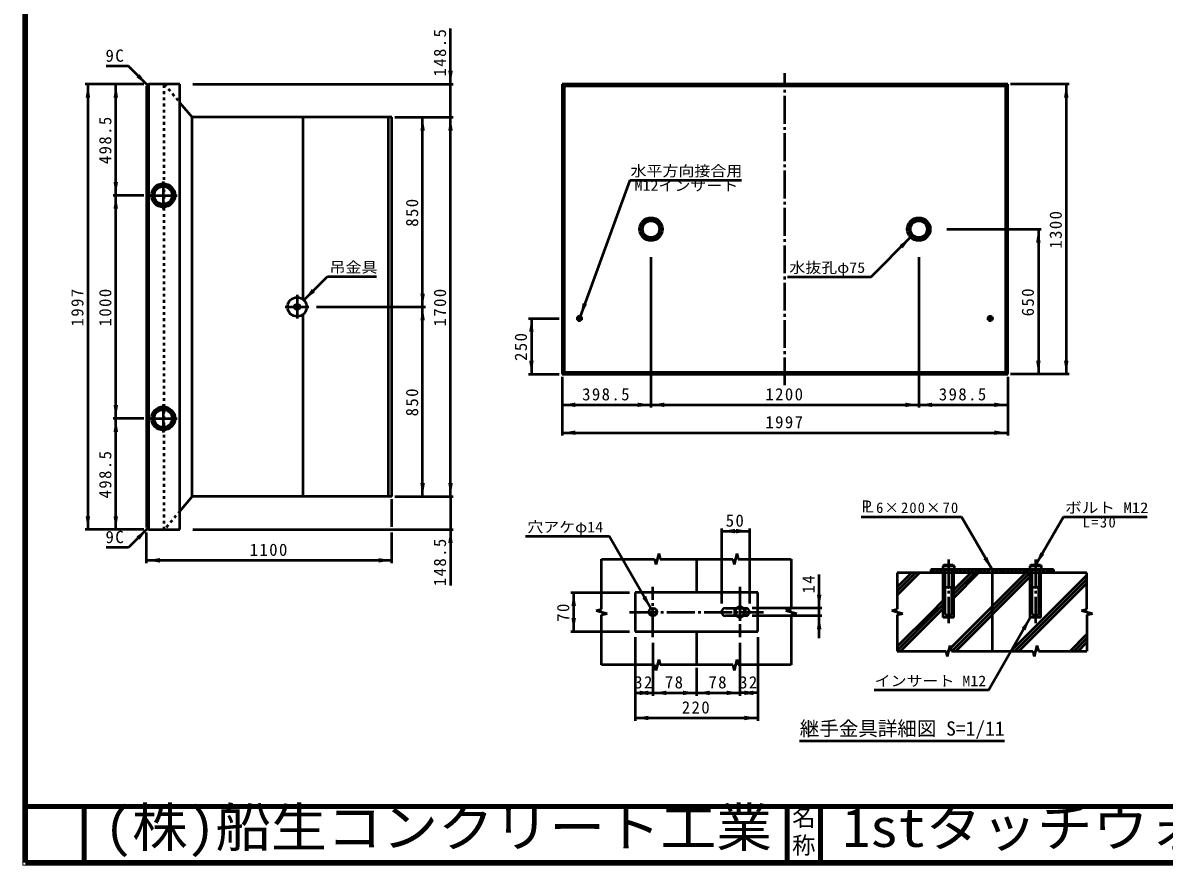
# Model space of a CAD drawing. Units: millimetres, scale not verified, with parts at other scales. Extents: x 100 to 4105, y 100 to 2870.
# Drawn here: x 100 to 2146, y 100 to 1610 of the extents above; entities that cross this region are included whole.
import ezdxf
from ezdxf.enums import TextEntityAlignment as Align

# ---------------------------------------------------------------- set-up
doc = ezdxf.new("R2010")
doc.units = ezdxf.units.MM
doc.header["$LTSCALE"] = 5
for name, pattern in [('USER1', [8, 4, -4]), ('USER2', [13.4, 10, -1.2, 1, -1.2]), ('USER3', [2.2, 1, -1.2])]:
    doc.linetypes.add(name, pattern=pattern)
doc.layers.add('V-nasSTD', color=7, linetype='Continuous', lineweight=50)
doc.styles.add('ＭＳ ゴシック', font='')
doc.styles.get('ＭＳ ゴシック').set_extended_font_data('MS Gothic')

msp = doc.modelspace()

# ---------------------------------------------------------------- hatches: boundary and pattern name
at = {"layer": 'V-nasSTD'}
for points in [[(306.488, 1515.578), (309.316, 1518.407), (323.459, 1498.608), (303.66, 1512.75)], [(866.659, 1524.408), (870.659, 1524.408), (866.659, 1500.408), (862.659, 1524.408)], [(216.659, 1476.408), (212.659, 1476.408), (216.659, 1500.408), (220.659, 1476.408)], [(266.659, 1476.408), (262.659, 1476.408), (266.659, 1500.408), (270.659, 1476.408)], [(1970.459, 1476.408), (1966.459, 1476.408), (1970.459, 1500.408), (1974.459, 1476.408)], [(816.659, 1417.008), (812.659, 1417.008), (816.659, 1441.008), (820.659, 1417.008)], [(866.659, 1417.008), (862.659, 1417.008), (866.659, 1441.008), (870.659, 1417.008)], [(266.659, 1325.008), (270.659, 1325.008), (266.659, 1301.008), (262.659, 1325.008)], [(266.659, 1277.008), (262.659, 1277.008), (266.659, 1301.008), (270.659, 1277.008)], [(1920.459, 1216.408), (1916.459, 1216.408), (1920.459, 1240.408), (1924.459, 1216.408)], [(1674.522, 1208.871), (1671.693, 1211.699), (1691.492, 1225.842), (1677.35, 1206.043)], [(620.791, 1130.141), (623.62, 1127.312), (603.821, 1113.17), (617.963, 1132.969)], [(816.659, 1125.008), (820.659, 1125.008), (816.659, 1101.008), (812.659, 1125.008)], [(1107.367, 1106.531), (1111.126, 1105.163), (1099.158, 1083.979), (1103.608, 1107.899)], [(816.659, 1077.008), (812.659, 1077.008), (816.659, 1101.008), (820.659, 1077.008)], [(1011.659, 1056.408), (1015.659, 1056.408), (1011.659, 1080.408), (1007.659, 1056.408)], [(1011.659, 1004.408), (1007.659, 1004.408), (1011.659, 980.408), (1015.659, 1004.408)], [(1920.459, 1004.408), (1924.459, 1004.408), (1920.459, 980.408), (1916.459, 1004.408)], [(1970.459, 1004.408), (1974.459, 1004.408), (1970.459, 980.408), (1966.459, 1004.408)], [(266.659, 925.008), (270.659, 925.008), (266.659, 901.008), (262.659, 925.008)], [(1090.659, 925.408), (1090.659, 921.408), (1066.659, 925.408), (1090.659, 929.408)], [(1202.059, 925.408), (1202.059, 929.408), (1226.059, 925.408), (1202.059, 921.408)], [(1250.059, 925.408), (1250.059, 921.408), (1226.059, 925.408), (1250.059, 929.408)], [(1682.059, 925.408), (1682.059, 929.408), (1706.059, 925.408), (1682.059, 921.408)], [(1730.059, 925.408), (1730.059, 921.408), (1706.059, 925.408), (1730.059, 929.408)], [(1841.459, 925.408), (1841.459, 929.408), (1865.459, 925.408), (1841.459, 921.408)], [(266.659, 877.008), (262.659, 877.008), (266.659, 901.008), (270.659, 877.008)], [(1090.659, 875.408), (1090.659, 871.408), (1066.659, 875.408), (1090.659, 879.408)], [(1841.459, 875.408), (1841.459, 879.408), (1865.459, 875.408), (1841.459, 871.408)], [(816.659, 785.008), (820.659, 785.008), (816.659, 761.008), (812.659, 785.008)], [(866.659, 785.008), (870.659, 785.008), (866.659, 761.008), (862.659, 785.008)], [(216.659, 725.608), (220.659, 725.608), (216.659, 701.608), (212.659, 725.608)], [(266.659, 725.608), (270.659, 725.608), (266.659, 701.608), (262.659, 725.608)], [(306.488, 686.437), (309.316, 683.609), (323.459, 703.408), (303.66, 689.266)], [(866.659, 677.608), (862.659, 677.608), (866.659, 701.608), (870.659, 677.608)], [(1376.492, 698.944), (1376.492, 694.944), (1352.492, 698.944), (1376.492, 702.944)], [(1378.492, 698.944), (1378.492, 702.944), (1402.492, 698.944), (1378.492, 694.944)], [(1927.492, 658.729), (1930.956, 656.729), (1915.492, 637.944), (1924.028, 660.729)], [(345.659, 646.608), (345.659, 642.608), (321.659, 646.608), (345.659, 650.608)], [(737.659, 646.608), (737.659, 650.608), (761.659, 646.608), (737.659, 642.608)], [(1825.492, 650.729), (1828.956, 652.729), (1837.492, 629.944), (1822.028, 648.729)], [(1087.492, 564.944), (1083.492, 564.944), (1087.492, 588.944), (1091.492, 564.944)], [(1213.992, 580.791), (1217.456, 582.791), (1225.992, 560.007), (1210.528, 578.791)], [(1527.492, 584.944), (1531.492, 584.944), (1527.492, 560.944), (1523.492, 584.944)], [(1087.492, 542.944), (1091.492, 542.944), (1087.492, 518.944), (1083.492, 542.944)], [(1527.492, 522.944), (1523.492, 522.944), (1527.492, 546.944), (1531.492, 522.944)], [(1893.992, 523.16), (1897.456, 521.16), (1905.992, 543.944), (1890.528, 525.16)], [(1221.492, 408.944), (1221.492, 404.944), (1197.492, 408.944), (1221.492, 412.944)], [(1205.492, 408.944), (1205.492, 412.944), (1229.492, 408.944), (1205.492, 404.944)], [(1253.492, 408.944), (1253.492, 404.944), (1229.492, 408.944), (1253.492, 412.944)], [(1283.492, 408.944), (1283.492, 412.944), (1307.492, 408.944), (1283.492, 404.944)], [(1331.492, 408.944), (1331.492, 404.944), (1307.492, 408.944), (1331.492, 412.944)], [(1361.492, 408.944), (1361.492, 412.944), (1385.492, 408.944), (1361.492, 404.944)], [(1409.492, 408.944), (1409.492, 404.944), (1385.492, 408.944), (1409.492, 412.944)], [(1393.492, 408.944), (1393.492, 412.944), (1417.492, 408.944), (1393.492, 404.944)], [(1221.492, 363.944), (1221.492, 359.944), (1197.492, 363.944), (1221.492, 367.944)], [(1393.492, 363.944), (1393.492, 367.944), (1417.492, 363.944), (1393.492, 359.944)]]:
    msp.add_hatch(color=256, dxfattribs=at).paths.add_polyline_path(points)

# ---------------------------------------------------------------- linework, layer by layer
at = {"layer": 'V-nasSTD', "lineweight": 100}
for p, q in [((105, 2865), (105, 105)), ((105, 205), (4100, 205)), ((210, 205), (210, 105)), ((1470, 205), (1470, 105)), ((1530, 205), (1530, 105)), ((105, 105), (4100, 105))]:
    msp.add_line(p, q, dxfattribs=at)
at = {"layer": 'V-nasSTD'}
for p, q in [((866.659, 1500.408), (866.659, 1600.408)), ((289.517, 1532.549), (249.517, 1532.549)), ((323.459, 1498.608), (289.517, 1532.549)), ((316.659, 1500.408), (211.659, 1500.408)), ((216.659, 1500.408), (216.659, 701.608)), ((266.659, 1301.008), (266.659, 1500.408)), ((325.259, 1500.408), (321.659, 1496.808)), ((321.659, 1496.808), (321.659, 705.208)), ((325.259, 1500.408), (325.259, 701.608)), ((381.659, 1500.408), (325.259, 1500.408)), ((381.659, 701.608), (381.659, 1500.408)), ((404.659, 1500.408), (871.659, 1500.408)), ((866.659, 1441.008), (866.659, 1500.408)), ((1066.659, 1500.408), (1066.659, 980.408)), ((1865.459, 1500.408), (1066.659, 1500.408)), ((1066.659, 1500.408), (1070.259, 1496.808)), ((1070.259, 1496.808), (1070.259, 984.008)), ((1861.859, 1496.808), (1070.259, 1496.808)), ((1861.859, 1496.808), (1865.459, 1500.408)), ((1861.859, 984.008), (1861.859, 1496.808)), ((1865.459, 980.408), (1865.459, 1500.408)), ((1975.459, 1500.408), (1870.459, 1500.408)), ((1970.459, 1500.408), (1970.459, 980.408)), ((381.659, 1467.187), (403.723, 1441.008)), ((761.659, 1441.008), (403.723, 1441.008)), ((403.723, 761.008), (403.723, 1441.008)), ((601.659, 1441.008), (601.659, 1115.002)), ((755.659, 761.008), (755.659, 1441.008)), ((761.659, 761.008), (761.659, 1441.008)), ((766.659, 1441.008), (871.659, 1441.008)), ((816.659, 1101.008), (816.659, 1441.008)), ((866.659, 761.008), (866.659, 1441.008)), ((1188.084, 1328.299), (1099.158, 1083.979)), ((1188.084, 1328.299), (1388.084, 1328.299)), ((316.659, 1301.008), (261.659, 1301.008)), ((266.659, 901.008), (266.659, 1301.008)), ((1756.459, 1240.408), (1925.459, 1240.408)), ((1920.459, 1240.408), (1920.459, 980.408)), ((1620.782, 1155.131), (1691.492, 1225.842)), ((1226.059, 1190.408), (1226.059, 920.408)), ((1706.059, 1190.408), (1706.059, 920.408)), ((603.821, 1113.17), (646.247, 1155.597)), ((646.247, 1155.597), (734.247, 1155.597)), ((1470.782, 1155.131), (1620.782, 1155.131)), ((601.659, 1087.014), (601.659, 761.008)), ((626.659, 1101.008), (821.659, 1101.008)), ((816.659, 761.008), (816.659, 1101.008)), ((1006.659, 1080.408), (1061.659, 1080.408)), ((1011.659, 1080.408), (1011.659, 980.408)), ((1070.259, 984.008), (1066.659, 980.408)), ((1070.259, 984.008), (1861.859, 984.008)), ((1861.859, 984.008), (1865.459, 980.408)), ((1006.659, 980.408), (1061.659, 980.408)), ((1066.659, 980.408), (1865.459, 980.408)), ((1066.659, 975.408), (1066.659, 870.408)), ((1865.459, 975.408), (1865.459, 870.408)), ((1975.459, 980.408), (1870.459, 980.408)), ((1066.659, 925.408), (1226.059, 925.408)), ((1226.059, 925.408), (1706.059, 925.408)), ((1706.059, 925.408), (1865.459, 925.408)), ((316.659, 901.008), (261.659, 901.008)), ((266.659, 701.608), (266.659, 901.008)), ((1066.659, 875.408), (1865.459, 875.408)), ((403.723, 761.008), (381.659, 734.829)), ((761.659, 761.008), (403.723, 761.008)), ((766.659, 761.008), (871.659, 761.008)), ((866.659, 761.008), (866.659, 701.608)), ((761.659, 706.608), (761.659, 756.008)), ((1602.873, 724.547), (1782.873, 724.547)), ((1782.873, 724.547), (1837.492, 629.944)), ((1965.492, 724.547), (1915.492, 637.944)), ((1965.492, 724.547), (2115.492, 724.547)), ((316.659, 701.608), (211.659, 701.608)), ((323.459, 703.408), (289.517, 669.467)), ((321.659, 705.208), (325.259, 701.608)), ((321.659, 641.608), (321.659, 696.608)), ((325.259, 701.608), (381.659, 701.608)), ((404.659, 701.608), (871.659, 701.608)), ((761.659, 641.608), (761.659, 696.608)), ((866.659, 701.608), (866.659, 601.608)), ((1352.492, 703.944), (1352.492, 568.944)), ((1352.492, 698.944), (1402.492, 698.944)), ((1402.492, 703.944), (1402.492, 568.944)), ((1000.992, 689.91), (1150.992, 689.91)), ((1225.992, 560.007), (1150.992, 689.91)), ((289.517, 669.467), (249.517, 669.467)), ((1239.992, 658.944), (1234.992, 638.944)), ((1239.992, 658.944), (1242.492, 648.944)), ((1379.992, 658.944), (1374.992, 638.944)), ((1379.992, 658.944), (1382.492, 648.944)), ((761.659, 646.608), (321.659, 646.608)), ((1137.492, 648.944), (1232.492, 648.944)), ((1137.492, 558.944), (1137.492, 648.944)), ((1232.492, 648.944), (1234.992, 638.944)), ((1242.492, 648.944), (1372.492, 648.944)), ((1307.492, 648.944), (1307.492, 588.944)), ((1372.492, 648.944), (1374.992, 638.944)), ((1382.492, 648.944), (1477.492, 648.944)), ((1477.492, 648.944), (1477.492, 558.944)), ((1750.992, 637.944), (1748.992, 635.944)), ((1748.992, 635.944), (1748.992, 629.944)), ((1769.992, 635.944), (1748.992, 635.944)), ((1767.992, 637.944), (1750.992, 637.944)), ((1767.992, 637.944), (1769.992, 635.944)), ((1769.992, 629.944), (1769.992, 635.944)), ((1906.992, 637.944), (1904.992, 635.944)), ((1904.992, 635.944), (1904.992, 629.944)), ((1925.992, 635.944), (1904.992, 635.944)), ((1923.992, 637.944), (1906.992, 637.944)), ((1923.992, 637.944), (1925.992, 635.944)), ((1925.992, 629.944), (1925.992, 635.944)), ((1527.492, 560.944), (1527.492, 620.944)), ((1667.492, 623.944), (1667.492, 558.944)), ((2007.492, 623.944), (1667.492, 623.944)), ((1693.196, 623.944), (1667.492, 598.241)), ((1700.267, 623.944), (1667.492, 591.17)), ((1707.338, 623.944), (1667.492, 584.098)), ((1947.492, 629.944), (1727.492, 629.944)), ((1727.492, 629.944), (1727.492, 623.944)), ((1728.551, 623.944), (1734.551, 629.944)), ((1735.622, 623.944), (1741.622, 629.944)), ((1742.693, 623.944), (1748.693, 629.944)), ((1748.992, 629.944), (1769.992, 629.944)), ((1749.764, 623.944), (1753.492, 627.672)), ((1749.992, 543.944), (1749.992, 623.944)), ((1753.492, 599.944), (1753.492, 629.944)), ((1898.257, 623.944), (1763.245, 488.933)), ((1905.328, 623.944), (1765.328, 483.944)), ((1769.907, 629.944), (1765.492, 625.53)), ((1765.492, 629.944), (1765.492, 599.944)), ((1768.992, 543.944), (1768.992, 623.944)), ((1799.262, 623.944), (1768.992, 593.675)), ((1806.333, 623.944), (1768.992, 586.603)), ((1813.404, 623.944), (1768.992, 579.532)), ((1770.978, 623.944), (1776.978, 629.944)), ((1772.399, 483.944), (1905.992, 617.537)), ((1778.049, 623.944), (1784.049, 629.944)), ((1785.12, 623.944), (1791.12, 629.944)), ((1792.191, 623.944), (1798.191, 629.944)), ((1799.262, 623.944), (1805.262, 629.944)), ((1806.333, 623.944), (1812.333, 629.944)), ((1813.404, 623.944), (1819.404, 629.944)), ((1820.475, 623.944), (1826.475, 629.944)), ((1827.546, 623.944), (1833.546, 629.944)), ((1834.617, 623.944), (1837.492, 626.819)), ((1840.617, 629.944), (1837.492, 626.819)), ((1837.492, 623.944), (1837.492, 483.944)), ((1841.688, 623.944), (1847.688, 629.944)), ((1848.759, 623.944), (1854.759, 629.944)), ((1855.83, 623.944), (1861.83, 629.944)), ((1862.902, 623.944), (1868.902, 629.944)), ((1869.973, 623.944), (1875.973, 629.944)), ((1871.394, 483.944), (2007.492, 620.043)), ((1877.044, 623.944), (1883.044, 629.944)), ((1884.115, 623.944), (1890.115, 629.944)), ((1891.186, 623.944), (1897.186, 629.944)), ((1898.257, 623.944), (1904.257, 629.944)), ((1904.992, 629.944), (1925.992, 629.944)), ((1905.328, 623.944), (1909.492, 628.109)), ((1905.992, 543.944), (1905.992, 623.944)), ((1909.492, 599.944), (1909.492, 629.944)), ((1925.47, 629.944), (1921.492, 625.966)), ((1921.492, 629.944), (1921.492, 599.944)), ((1924.992, 543.944), (1924.992, 623.944)), ((1926.541, 623.944), (1932.541, 629.944)), ((1933.612, 623.944), (1939.612, 629.944)), ((1940.683, 623.944), (1946.683, 629.944)), ((1947.492, 629.944), (1947.492, 623.944)), ((2007.492, 558.944), (2007.492, 623.944)), ((1753.492, 549.944), (1753.492, 599.944)), ((1765.492, 549.944), (1765.492, 599.944)), ((1878.465, 483.944), (2007.492, 612.971)), ((1885.536, 483.944), (2007.492, 605.9)), ((1909.492, 549.944), (1909.492, 599.944)), ((1921.492, 549.944), (1921.492, 599.944)), ((1082.492, 588.944), (1187.492, 588.944)), ((1087.492, 518.944), (1087.492, 588.944)), ((1197.492, 588.944), (1197.492, 518.944)), ((1417.492, 588.944), (1197.492, 588.944)), ((1417.492, 518.944), (1417.492, 588.944)), ((1729.262, 553.944), (1749.992, 574.675)), ((1127.492, 556.444), (1137.492, 558.944)), ((1127.492, 556.444), (1147.492, 551.444)), ((1359.492, 560.944), (1379.43, 560.944)), ((1376.399, 559.194), (1385.492, 564.444)), ((1376.399, 548.694), (1376.399, 559.194)), ((1385.492, 564.444), (1394.585, 559.194)), ((1391.554, 560.944), (1395.492, 560.944)), ((1394.585, 559.194), (1394.585, 548.694)), ((1532.492, 560.944), (1407.492, 560.944)), ((1467.492, 556.444), (1477.492, 558.944)), ((1467.492, 556.444), (1487.492, 551.444)), ((1527.492, 546.944), (1527.492, 560.944)), ((1657.492, 556.444), (1667.492, 558.944)), ((1657.492, 556.444), (1677.492, 551.444)), ((1729.262, 553.944), (1667.492, 492.175)), ((1736.333, 553.944), (1667.492, 485.103)), ((1743.404, 553.944), (1673.404, 483.944)), ((1736.333, 553.944), (1749.992, 567.603)), ((1743.404, 553.944), (1749.992, 560.532)), ((1997.492, 556.444), (2007.492, 558.944)), ((1997.492, 556.444), (2017.492, 551.444)), ((1137.492, 548.944), (1147.492, 551.444)), ((1137.492, 458.944), (1137.492, 548.944)), ((1379.43, 546.944), (1359.492, 546.944)), ((1385.492, 543.444), (1376.399, 548.694)), ((1394.585, 548.694), (1385.492, 543.444)), ((1395.492, 546.944), (1391.554, 546.944)), ((1532.492, 546.944), (1407.492, 546.944)), ((1477.492, 548.944), (1487.492, 551.444)), ((1477.492, 548.944), (1477.492, 458.944)), ((1527.492, 506.944), (1527.492, 546.944)), ((1667.492, 548.944), (1677.492, 551.444)), ((1667.761, 549.012), (1667.492, 548.743)), ((1667.492, 548.944), (1667.492, 483.944)), ((1768.992, 543.944), (1749.992, 543.944)), ((1830.992, 414.041), (1905.992, 543.944)), ((1924.992, 543.944), (1905.992, 543.944)), ((2007.492, 548.944), (2017.492, 551.444)), ((2007.492, 548.944), (2007.492, 483.944)), ((2016.404, 551.172), (2016.839, 551.608)), ((1082.492, 518.944), (1187.492, 518.944)), ((1197.492, 518.944), (1417.492, 518.944)), ((1307.492, 518.944), (1307.492, 458.944)), ((1977.46, 483.944), (2007.492, 513.977)), ((1197.492, 508.944), (1197.492, 358.944)), ((1229.492, 498.944), (1229.492, 403.944)), ((1385.492, 498.944), (1385.492, 403.944)), ((1417.492, 508.944), (1417.492, 358.944)), ((1761.992, 493.944), (1756.992, 473.944)), ((1761.992, 493.944), (1764.492, 483.944)), ((1917.992, 493.944), (1912.992, 473.944)), ((1917.992, 493.944), (1920.492, 483.944)), ((1984.531, 483.944), (2007.492, 506.905)), ((1991.602, 483.944), (2007.492, 499.834)), ((1667.492, 483.944), (1754.492, 483.944)), ((1754.492, 483.944), (1756.992, 473.944)), ((1755.245, 480.933), (1759.904, 485.591)), ((1764.492, 483.944), (1910.492, 483.944)), ((1910.492, 483.944), (1912.992, 473.944)), ((1920.492, 483.944), (2007.492, 483.944)), ((1232.492, 458.944), (1137.492, 458.944)), ((1232.492, 458.944), (1234.992, 448.944)), ((1239.992, 468.944), (1234.992, 448.944)), ((1239.992, 468.944), (1242.492, 458.944)), ((1372.492, 458.944), (1242.492, 458.944)), ((1307.492, 453.944), (1307.492, 403.944)), ((1372.492, 458.944), (1374.992, 448.944)), ((1379.992, 468.944), (1374.992, 448.944)), ((1379.992, 468.944), (1382.492, 458.944)), ((1477.492, 458.944), (1382.492, 458.944)), ((1830.992, 414.041), (1625.992, 414.041)), ((1197.492, 408.944), (1229.492, 408.944)), ((1229.492, 408.944), (1307.492, 408.944)), ((1307.492, 408.944), (1385.492, 408.944)), ((1417.492, 408.944), (1385.492, 408.944)), ((1197.492, 363.944), (1417.492, 363.944)), ((1492.493, 322.917), (1859.993, 322.917))]:
    msp.add_line(p, q, dxfattribs=at)
at = {"layer": 'V-nasSTD', "linetype": 'USER2'}
for p, q in [((1466.059, 960.408), (1466.059, 1520.408)), ((351.659, 1326.008), (351.659, 1276.008)), ((326.659, 1301.008), (376.659, 1301.008)), ((591.659, 1122.808), (591.659, 1080.408)), ((570.459, 1101.008), (612.859, 1101.008)), ((1097.859, 1074.408), (1097.859, 1086.408)), ((1834.259, 1074.408), (1834.259, 1086.408)), ((1091.859, 1080.408), (1103.859, 1080.408)), ((1828.259, 1080.408), (1840.259, 1080.408)), ((351.659, 926.008), (351.659, 876.008)), ((326.659, 901.008), (376.659, 901.008)), ((1759.492, 647.944), (1759.492, 533.944)), ((1915.492, 647.944), (1915.492, 533.944)), ((1229.492, 508.944), (1229.492, 598.944)), ((1385.492, 598.944), (1385.492, 508.944)), ((1187.492, 553.944), (1427.492, 553.944))]:
    msp.add_line(p, q, dxfattribs=at)
at = {"layer": 'V-nasSTD', "linetype": 'USER3'}
for p, q in [((353.659, 1500.408), (381.659, 1467.187)), ((353.659, 701.608), (353.659, 1500.408)), ((381.659, 734.829), (353.659, 701.608))]:
    msp.add_line(p, q, dxfattribs=at)
at = {"layer": 'V-nasSTD', "linetype": 'USER1'}
for p, q in [((1379.43, 560.944), (1391.554, 560.944)), ((1391.554, 546.944), (1379.43, 546.944))]:
    msp.add_line(p, q, dxfattribs=at)
at = {"layer": 'V-nasSTD', "lineweight": 13}
msp.add_lwpolyline([(100, 100), (100, 2870), (4105, 2870), (4105, 100)], close=True, dxfattribs=at)
at = {"layer": 'V-nasSTD'}
for centre, radius in [((351.659, 1301.008), 21), ((351.659, 1301.008), 18), ((351.659, 1301.008), 16), ((1226.059, 1240.408), 20.6), ((1226.059, 1240.408), 17), ((1226.059, 1240.408), 15), ((1706.059, 1240.408), 20.6), ((1706.059, 1240.408), 17), ((1706.059, 1240.408), 15), ((591.659, 1101.008), 17.2), ((591.659, 1101.008), 5), ((1097.859, 1080.408), 3.8), ((1097.859, 1080.408), 2.4), ((1097.859, 1080.408), 2), ((1834.259, 1080.408), 3.8), ((1834.259, 1080.408), 2.4), ((1834.259, 1080.408), 2), ((351.659, 901.008), 21), ((351.659, 901.008), 18), ((351.659, 901.008), 16), ((1229.492, 553.944), 7), ((1385.492, 553.944), 8.5)]:
    msp.add_circle(centre, radius, dxfattribs=at)
for centre, radius, start, end in [((1759.492, 609.382), 28.562, 68.4314, 111.5686), ((1915.492, 609.382), 28.562, 68.4314, 111.5686), ((1759.492, 607.944), 10, 233.1301, 306.8699), ((1915.492, 607.944), 10, 233.1301, 306.8699), ((1359.492, 553.944), 7, 90, 270), ((1395.492, 553.944), 7, 270, 90), ((1759.492, 557.944), 10, 233.1301, 306.8699), ((1915.492, 557.944), 10, 233.1301, 306.8699)]:
    msp.add_arc(centre, radius, start, end, dxfattribs=at)

# ---------------------------------------------------------------- texts
at = {"layer": 'V-nasSTD', "style": 'ＭＳ ゴシック'}
for s, height, width, p in [('水平方向接合用', 19.06, 1.1, (1289.584, 1354.299)), ('M12インサート', 19.06, 1.1, (1289.584, 1328.299)), ('吊金具', 19.06, 1.1, (692.747, 1181.597)), ('水抜孔φ75', 19.06, 1.1, (1542.032, 1181.131)), ('Ｐ', 21.63, 0.9, (1612.751, 754.047)), ('Ｌ', 21.63, 0.9, (1617.373, 754.047)), ('ボルト M12', 19.06, 1.15, (2042.992, 750.547)), ('穴アケφ14', 19.06, 1.1, (1072.242, 715.91)), ('インサート M12', 19.06, 1.1, (1726.992, 440.041))]:
    msp.add_text(s, height=height, dxfattribs=dict(at, width=width)).set_placement(p, align=Align.TOP_CENTER)
msp.add_text('継手金具詳細図 S=1/11', height=25.66, dxfattribs=at).set_placement((1676.243, 357.917), align=Align.TOP_CENTER)
at = {"layer": 'V-nasSTD', "style": 'ＭＳ ゴシック', "width": 1.05}
for s, p in [('(株)船生コンクリート工業', (246, 202.55)), ('1stタッチウォールＦ型', (1569.25, 202.47))]:
    msp.add_text(s, height=69.65, dxfattribs=at).set_placement(p, align=Align.TOP_LEFT)
at = {"layer": 'V-nasSTD', "style": 'ＭＳ ゴシック'}
for s, p in [('名', (1478.982, 200.999)), ('称', (1478.976, 151.01))]:
    msp.add_text(s, height=30.79, dxfattribs=at).set_placement(p, align=Align.TOP_LEFT)
at = {"layer": 'V-nasSTD', "char_height": 21.99, "attachment_point": 2, "rotation": 90, "style": 'ＭＳ ゴシック'}
for s, insert in [('\\T1.17;148.5', (836.659, 1557.908)), ('\\T1.17;498.5', (236.659, 1400.708)), ('\\T1.17;850', (786.659, 1271.008)), ('\\T1.17;1300', (1940.459, 1240.408)), ('\\T1.17;1997', (186.659, 1101.008)), ('\\T1.17;1000', (236.659, 1101.008)), ('\\T1.17;1700', (836.659, 1101.008)), ('\\T1.17;650', (1890.459, 1110.408)), ('\\T1.17;250', (981.659, 1030.408)), ('\\T1.17;850', (786.659, 931.008)), ('\\T1.17;498.5', (236.659, 801.308)), ('\\T1.17;148.5', (836.659, 644.108)), ('\\T1.17;14', (1497.492, 604.694)), ('\\T1.17;70', (1057.492, 553.944))]:
    msp.add_mtext(s, dxfattribs=dict(at, insert=insert))
at = {"layer": 'V-nasSTD', "attachment_point": 2, "style": 'ＭＳ ゴシック'}
for s, insert, char_height in [('\\T1.17;9C', (265.767, 1562.549), 21.99), ('\\T1.17;398.5', (1146.359, 955.408), 21.99), ('\\T1.17;1200', (1466.059, 955.408), 21.99), ('\\T1.17;398.5', (1785.759, 955.408), 21.99), ('\\T1.17;1997', (1466.059, 905.408), 21.99), ('\\T1.15;6×200×70', (1704.123, 750.547), 19.06), ('\\T1.17;50', (1377.492, 728.944), 21.99), ('\\T1.19;L=30', (2030.711, 724.547), 19.06), ('\\T1.17;9C', (265.767, 699.467), 21.99), ('\\T1.17;1100', (541.659, 676.608), 21.99), ('\\T1.17;32', (1213.492, 438.944), 21.99), ('\\T1.17;78', (1268.492, 438.944), 21.99), ('\\T1.17;78', (1346.492, 438.944), 21.99), ('\\T1.17;32', (1401.492, 438.944), 21.99), ('\\T1.17;220', (1307.492, 393.944), 21.99)]:
    msp.add_mtext(s, dxfattribs=dict(at, insert=insert, char_height=char_height))

doc.saveas('drawing.dxf')
